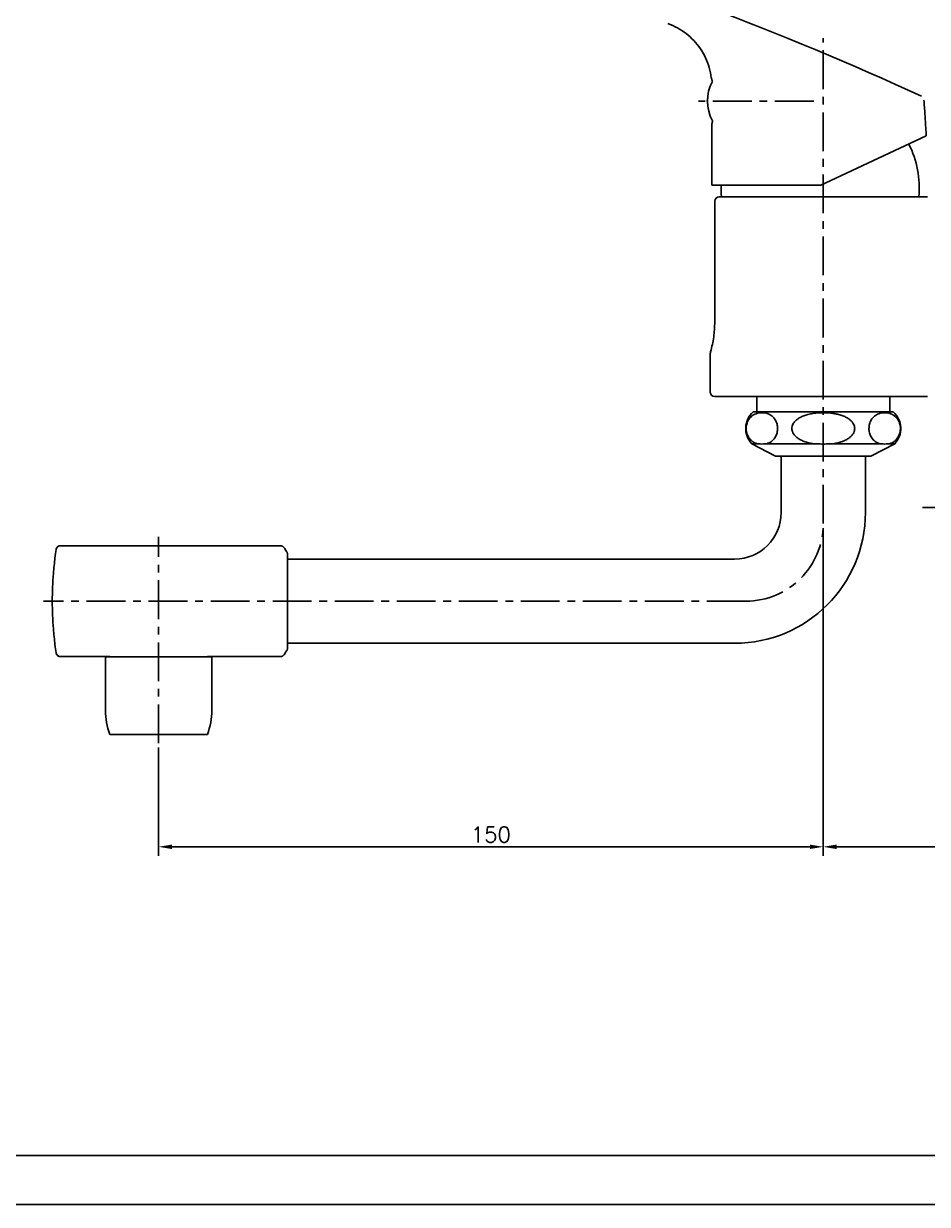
# Model space of a CAD drawing. Extents: x 1183 to 1777, y -1245 to -825.
# Drawn here: x 1466.6 to 1670.5, y -1245 to -978.7 of the extents above; entities that cross this region are included whole.
import ezdxf

# ---------------------------------------------------------------- set-up
doc = ezdxf.new("R2010")
doc.units = 0
doc.header["$LTSCALE"] = 7
doc.header["$MEASUREMENT"] = 0
doc.linetypes.add('CENTER', pattern=[2, 1.25, -0.25, 0.25, -0.25])
doc.layers.get('0').update_dxf_attribs({"color": 2, "linetype": 'CONTINUOUS'})
for name, color, linetype in [('CL', 1, 'CENTER'), ('DIM', 2, 'CONTINUOUS'), ('DWG', 7, 'CONTINUOUS')]:
    doc.layers.add(name, color=color, linetype=linetype)
doc.styles.add('GHS', font='ROMANS', dxfattribs={"bigfont": 'GHS'})

# ---------------------------------------------------------------- blocks, each defined once
blk = doc.blocks.new('BORDER')
blk.add_line((0, 0), (1.00000000000004, 0))
blk = doc.blocks.new('양식')
at = {"color": 4}
blk.add_line((1768.000000906221, 10.99999927159865), (1219.000000906221, 10.99999927159865), dxfattribs=at)
at = {"xscale": 594, "yscale": 420, "zscale": 594}
blk.add_blockref('BORDER', (1188.000000906221, -7.28401346350438e-07), dxfattribs=at)
blk = doc.blocks.new('A$C6A3652D1')
at = {"color": 7, "linetype": 'Continuous'}
for p, q in [((6.642734572084024, 10.00000018313943), (1.246734572084037, 7.177831355739443)), ((28.14273457208402, 10.00000018313943), (6.642734572084024, 10.00000018313943)), ((28.14273457208402, 10.00000018313943), (33.53873457208402, 7.177831355739443)), ((2.453124991184026, 7.177831355739443), (1.246734572084037, 7.177831355739443)), ((15.22632833128404, 7.177831355739443), (4.619531231884025, 7.177831355739443)), ((30.16593791228404, 7.177831355739443), (19.55914081288402, 7.177831355739443)), ((33.53873457208402, 7.177831355739443), (32.33234415298404, 7.177831355739443)), ((33.19273457208403, 1.831394342843851e-07), (1.592734572084026, 1.831394342843851e-07))]:
    blk.add_line(p, q, dxfattribs=at)
for centre, start, end in [((4.892734572084024, 3.756328177339441), 136.8193690967009, 228.7001272083003), ((29.89273457208402, 3.756328177339441), 311.2998727917004, 43.18063090330033)]:
    blk.add_arc(centre, 5, start, end, dxfattribs=at)
for points in [[(2.453124991184026, 7.177831355739443), (1.881696339684026, 6.960205038039419), (1.388833827884028, 6.665635236139423), (0.9714786445840247, 6.304092740639419), (0.6287308238840268, 5.88551755333944), (0.3612977946840346, 5.423001610839435), (0.1698098461840374, 4.935491831839443), (0.05149481218403196, 4.446672733339426), (-0.002556499715964833, 3.966860613739442), (0.0006990498840337978, 3.49057658293944), (0.06167801198402856, 3.010026087539444), (0.1876277996840372, 2.521720118639422), (0.3869775661840293, 2.037187960839447), (0.6620949191840282, 1.579605300039447), (1.012126310884028, 1.167406335839445), (1.436498322384026, 0.8131346172394274), (1.936812375984033, 0.5263110223394278), (2.514445823384037, 0.3178570888394461), (3.183315906084033, 0.2009420942394229), (3.898758823684034, 0.2017743273394217), (4.562354771884031, 0.3189683737394375), (4.763903169084031, 0.3793542261394407)], [(4.619531231884025, 7.177831355739443), (3.897498851184025, 7.245667362439434), (3.175155457084031, 7.245667272139428), (2.453124991184026, 7.177831355739443)], [(4.763903169084031, 0.3793542261394407), (5.139502176684033, 0.5280086908394424), (5.638580607784036, 0.8148256737394206), (6.062125126884027, 1.168993631839442), (6.411470389684027, 1.580877215639447), (6.686087966284035, 2.038007194239441), (6.885090258984036, 2.521907538439422), (7.011038322984035, 3.010343443339423), (7.071992177384033, 3.49110881633942), (7.075192985184032, 3.967239200939446), (7.021115518384036, 4.446935623239426), (6.903134635384035, 4.934569972239444), (6.712688730484032, 5.420222510039423), (6.446369775384028, 5.881964410139432), (6.104577400684036, 6.300581924839435), (5.687480829584032, 6.66297985193944), (5.193682858084031, 6.958881960039434), (4.619531231884025, 7.177831355739443)], [(15.22632833128404, 7.177831355739443), (14.08347173338403, 6.960205209139446), (13.09774724208403, 6.665635684539438), (12.26303722968403, 6.304093561039423), (11.57754172928404, 5.885518810739427), (11.04267557688404, 5.42300332043942), (10.65969938148403, 4.935493973739426), (10.42306870208402, 4.446674820739446), (10.31496553238404, 3.966862368539438), (10.32147623698403, 3.490578191739445), (10.44343383488403, 3.010027507739437), (10.69533300698403, 2.521721545339432), (11.09403174068403, 2.037189702339447), (11.64426540998403, 1.579607241939442), (12.34432677048403, 1.167408424039422), (13.19306906398403, 0.8131366846394315), (14.19369538878404, 0.5263128090394389), (15.34896015498403, 0.3178584051394466), (16.68669722648403, 0.2009426581394393), (18.11759024328403, 0.2017740698394448), (19.44478184388403, 0.3189675609394271), (19.84807382578403, 0.3793452608394432)], [(19.55914081288402, 7.177831355739443), (18.11507605128403, 7.245667362439434), (16.67038926328404, 7.245667272139428), (15.22632833128404, 7.177831355739443)], [(19.84807382578403, 0.3793452608394432), (20.59907736808402, 0.5280074512394322), (21.59723469878404, 0.8148239739394398), (22.44432439598403, 1.168991537439439), (23.14301569088403, 1.580874809739441), (23.69225170318403, 2.038004613039419), (24.09025716778403, 2.521904963139434), (24.34215408958403, 3.01034105273942), (24.46406242208403, 3.491106672839436), (24.47046454428403, 3.967237046739427), (24.36231010608402, 4.446933560439419), (24.12634865248403, 4.934568320339423), (23.74545705528404, 5.420221207839433), (23.21281919668402, 5.881963466239426), (22.52923436648403, 6.300581295939423), (21.69504098638403, 6.662979496439419), (20.70744464098404, 6.958881819939421), (19.55914081288402, 7.177831355739443)], [(30.16593791228404, 7.177831355739443), (29.59450995278404, 6.960205373939431), (29.10164796388403, 6.665636116639433), (28.68429312848403, 6.304094351839439), (28.34154544638403, 5.885520023139435), (28.07411232498403, 5.423004968839422), (27.88262408338403, 4.935496038839432), (27.76430844928403, 4.446676835339446), (27.71025660118403, 3.966864065739429), (27.71351176238403, 3.490579752739421), (27.77449040148403, 3.010028893639429), (27.90043979058403, 2.521722937839428), (28.09978877148403, 2.037191393939423), (28.37490510438403, 1.579609125839426), (28.72493509308403, 1.167410451239419), (29.14930539598403, 0.8131386947394219), (29.64961768618403, 0.5263145487394354), (30.22724902878403, 0.3178596880394196), (30.89611606608403, 0.2009432068394403), (31.61156617158403, 0.2017738283394408), (32.27516183888403, 0.3189668004394264), (32.47671040358404, 0.3793523426394358)], [(32.33234415298404, 7.177831355739443), (31.61031177228404, 7.245667362439434), (30.88796837818403, 7.245667272139428), (30.16593791228404, 7.177831355739443)], [(32.47671040358404, 0.3793523426394358), (32.85230991388403, 0.5280062815394331), (33.35138878958404, 0.8148223624394291), (33.77493394108403, 1.168989542439419), (34.12427994928403, 1.580872510139443), (34.39889836258403, 2.038002139239438), (34.59790151438403, 2.521902489339425), (34.72385035558403, 3.010338751539422), (34.78480482168403, 3.491104603939419), (34.78800612758403, 3.967234961539447), (34.73392914838404, 4.446931563239445), (34.61594857208404, 4.934566722939422), (34.42550287518404, 5.42021995093944), (34.15918397038403, 5.881962555839436), (33.81739151648404, 6.300580689239439), (33.40029471168403, 6.662979153339421), (32.90649634488403, 6.95888168483944), (32.33234415298404, 7.177831355739443)]]:
    blk.add_spline(points, degree=3, dxfattribs=at)

msp = doc.modelspace()

# ---------------------------------------------------------------- linework, layer by layer
for p, q in [((1647.042954012657, -1092.44694706084), (1647.042954012657, -1166.348027385721)), ((1647.042954012657, -1092.44694706084), (1647.042954012657, -1166.348027385721)), ((1647.042954012657, -1093.44694706084), (1647.042954012657, -1166.348027385721)), ((1497.043430498743, -1141.980315082716), (1497.043430498743, -1166.348027385721)), ((1500.043430498743, -1164.348027385721), (1644.042954012657, -1164.348027385721)), ((1650.042954012657, -1164.348027385721), (1714.499951717267, -1164.348027385721))]:
    msp.add_line(p, q)
for points in [[(1500.043430498743, -1163.848027385721), (1500.043430498743, -1164.848027385721), (1497.043430498743, -1164.348027385721)], [(1644.042954012657, -1163.848027385721), (1644.042954012657, -1164.848027385721), (1647.042954012657, -1164.348027385721)], [(1650.042954012657, -1163.848027385721), (1650.042954012657, -1164.848027385721), (1647.042954012657, -1164.348027385721)]]:
    msp.add_solid(points)
at = {"layer": 'CL'}
for p, q in [((1647.042954012657, -1091.44694706084), (1647.042954012657, -981.9848018341756)), ((1644.893553177018, -996.147031432288), (1618.893553177018, -996.147031432288)), ((1669.459892264103, -1087.779863031754), (1740.415198430457, -1087.779863031754)), ((1497.043430498743, -1140.980315082716), (1497.043430498743, -1094.447109627721)), ((1629.542954012657, -1108.94694706084), (1471.042668664176, -1108.946947060839))]:
    msp.add_line(p, q, dxfattribs=at)
msp.add_arc((1629.542954012657, -1091.44694706084), 17.5, 270, 0, dxfattribs=at)
at = {"layer": 'DWG'}
for p, q in [((1670.046211912139, -1000.14036964167), (1670.046211917043, -1000.140369636766)), ((1621.893390760377, -1015.146971334387), (1621.893390760377, -1001.396971334387)), ((1670.293223886978, -1004.002296162187), (1646.343390853378, -1015.170286717788)), ((1646.343390853379, -1015.146971334387), (1621.893390760377, -1015.146971334387)), ((1669.342954038628, -1017.7470315658), (1623.542954038931, -1017.7470315658)), ((1646.442954038831, -1017.7470315658), (1623.542954038931, -1017.7470315658)), ((1669.342954038632, -1017.7470315658), (1646.442954038831, -1017.7470315658)), ((1669.29295401271, -1017.746947060939), (1667.542954012657, -1017.746947060939)), ((1637.542954012657, -1076.246947152287), (1637.542954012657, -1088.946947060839)), ((1656.542954012658, -1076.246947060839), (1656.542954012657, -1088.946947060839)), ((1474.874968572882, -1096.447280183779), (1474.899551112298, -1096.446947719209)), ((1524.51794079769, -1096.447110890177), (1474.899551216391, -1096.447108610208)), ((1526.107029573448, -1098.317629623178), (1526.107029573448, -1119.597370903402)), ((1526.107029573448, -1099.446947060839), (1627.042954012657, -1099.446947060839)), ((1627.042954012657, -1118.446947060839), (1526.107029573448, -1118.446947060839)), ((1473.910530826089, -1120.595077116663), (1473.910566225788, -1120.595093373064)), ((1474.899533080646, -1121.446944258608), (1474.877448679459, -1121.446671615093)), ((1486.042956635953, -1121.446787068049), (1474.899533187453, -1121.446786556008)), ((1524.517743848753, -1121.446788835968), (1508.042948762553, -1121.44678807895)), ((1524.526320274748, -1121.446906009962), (1524.517743849246, -1121.446947040568))]:
    msp.add_line(p, q, dxfattribs=at)
at = {"layer": 'DWG', "color": 7, "linetype": 'Continuous'}
for p, q in [((1622.542954012657, -1018.746947060939), (1622.542954012657, -1045.955209657939)), ((1667.642954000557, -1017.746947060939), (1670.541106439657, -1017.746947060939)), ((1621.542954013757, -1061.746947060839), (1621.542954013757, -1053.235109010639)), ((1670.542954002458, -1062.746947060839), (1622.543089589557, -1062.746947060839)), ((1632.042954012657, -1062.746947060839), (1632.042954012657, -1066.546947060839)), ((1632.044195711658, -1062.74694706084), (1632.044195711658, -1066.24694706084)), ((1662.042954012657, -1062.746947060839), (1662.042954012657, -1066.546947060839)), ((1662.044195711658, -1062.74694706084), (1662.044195711658, -1066.24694706084)), ((1485.043430498743, -1121.480315082685), (1485.043430498743, -1133.595150275585)), ((1485.043430498743, -1121.480315082685), (1509.043430498743, -1121.480315082685)), ((1509.043430498743, -1121.480315082685), (1509.043430498743, -1133.595150275585)), ((1486.043430498742, -1138.980315082716), (1508.043430498745, -1138.980315082716))]:
    msp.add_line(p, q, dxfattribs=at)
at = {"layer": 'DWG'}
for centre, radius, start, end in [((1375.455055989678, -1630.465916715787), 699.9984158266, 65.19060768332886, 73.76227518620432), ((1629.893390853378, -996.1469713343874), 9, 150.7909600754928, 209.4550458065208), ((1646.343390853379, -1015.863042762987), 22.377346032, 355.1704487843654, 26.60778172519704), ((1646.343390853379, -1015.863042762987), 22.377346032, 178.1662313360539, 184.8295512156347), ((1627.042954012657, -1088.946947060839), 29.5, 270, 0), ((1627.042954012657, -1088.946947060839), 10.5, 270, 0)]:
    msp.add_arc(centre, radius, start, end, dxfattribs=at)
at = {"layer": 'DWG', "color": 7, "linetype": 'Continuous'}
for centre, radius, start, end in [((1623.543114421057, -1018.747029637939), 0.999998085, 90.00918923658571, 179.9987120399977), ((1622.542954013757, -1061.746947060839), 1, 179.999999999987, 269.9999455130976), ((1500.043430498743, -1133.595150275585), 15, 180, 201.0394697813014), ((1494.043430498743, -1133.595150275585), 15, 338.9605302186864, 0)]:
    msp.add_arc(centre, radius, start, end, dxfattribs=at)
at = {"layer": 'DWG'}
for points in [[(1621.774001582276, -990.8969713318872), (1621.296230302278, -988.5939601780872), (1620.464169828878, -986.3938646207869), (1619.298265251577, -984.3509302926875), (1617.827200431277, -982.5154596806867), (1616.087213627177, -980.9326471389875), (1614.121053203578, -979.6413581203867), (1611.979611827277, -978.6742634164873)], [(1622.038245553578, -991.7567745850872), (1621.971007214479, -991.5038093875871), (1621.869234041778, -991.1707035996867), (1621.798886242779, -990.965539575587), (1621.774001572378, -990.8969713343874)], [(1620.913789351178, -996.7494432108867), (1620.908160288278, -996.7092285999868), (1620.894380740878, -996.5874428789873), (1620.885188884577, -996.4738742764873), (1620.879239796877, -996.3661211543874), (1620.875717675679, -996.257822563987), (1620.874521745078, -996.1468999113874), (1620.875722902878, -996.0358788801866), (1620.879242133977, -995.9277679246868), (1620.885177609178, -995.8202362335867), (1620.894387347978, -995.706430548187), (1620.908221306678, -995.5842535563868), (1620.913780860477, -995.5445570884874)], [(1669.752825812977, -995.9071222149867), (1669.799393389178, -996.5575130976874), (1669.886615620979, -997.796236878087), (1670.055055750278, -1000.274000283587), (1670.29322386478, -1004.002296163587)], [(1621.893390760377, -1001.396971334387), (1621.914379403579, -1001.298157261687), (1621.974392920978, -1001.004994218987), (1622.057026627177, -1000.570965979587)]]:
    msp.add_spline(points, degree=3, dxfattribs=at)
at = {"layer": 'DWG', "color": 7, "linetype": 'Continuous'}
for points, knots in [([(1621.617078304557, -1052.695872909439), (1621.759746860104, -1052.145171233737), (1622.045088928457, -1051.04374874727), (1622.326924268953, -1049.359423609494), (1622.509659438798, -1047.661535048542), (1622.531856806636, -1046.523934759213), (1622.542954022957, -1045.955209827939)], [0, 0, 0, 0, 1.705896548185429, 3.411852370636586, 5.118054078813286, 6.823804618860289, 6.823804618860289, 6.823804618860289, 6.823804618860289]), ([(1621.543003865557, -1053.235108977739), (1621.546132044242, -1053.143989479478), (1621.552389717187, -1052.961712162066), (1621.595509624077, -1052.784497745147), (1621.617074110157, -1052.695871908439)], [0, 0, 0, 0, 0.2727280408876805, 0.5455707793072951, 0.5455707793072951, 0.5455707793072951, 0.5455707793072951])]:
    msp.add_open_spline(points, degree=3, knots=knots, dxfattribs=at)
at = {"layer": 'DWG'}
for points, knots in [([(1473.910580916453, -1097.298850786065), (1473.920915618849, -1097.246812351383), (1473.949217091595, -1097.104305650716), (1474.055708370142, -1096.887778660978), (1474.240319150754, -1096.677566896466), (1474.476515863756, -1096.527189608285), (1474.697206232644, -1096.458544741312), (1474.832152305092, -1096.449997159988), (1474.874968670782, -1096.447285140579)], [0, 0, 0, 0, 0.1588739898719444, 0.4350747338318512, 0.7117352642699348, 0.9885482902452354, 1.265194554434084, 1.393763156581943, 1.393763156581943, 1.393763156581943, 1.393763156581943]), ([(1473.910584787955, -1097.298798111265), (1473.924555090477, -1097.232432067385), (1473.952519218741, -1097.099588232369), (1474.044387015646, -1096.916215892), (1474.168619907175, -1096.754276586621), (1474.32373877296, -1096.620825012635), (1474.502244723893, -1096.522208011811), (1474.689027852236, -1096.461502660567), (1474.81574159597, -1096.451790872914), (1474.874967865784, -1096.447251562979)], [0, 0, 0, 0, 0.2027656182944562, 0.4058726536722483, 0.6088954119041555, 0.8118788397910233, 1.014900290690422, 1.217437285206107, 1.395181538885789, 1.395181538885789, 1.395181538885789, 1.395181538885789]), ([(1524.517940798198, -1096.446948145877), (1524.563851855543, -1096.448776756765), (1524.655692186321, -1096.452434704078), (1524.790868072746, -1096.481842792218), (1524.920888984127, -1096.528215077233), (1525.043387534108, -1096.592343985908), (1525.155658449713, -1096.67283773953), (1525.256972096704, -1096.767321049289), (1525.312366460088, -1096.84086584171), (1525.340065375307, -1096.877640539454)], [0, 0, 0, 0, 0.1376255172088418, 0.2753056399664121, 0.4130187307923957, 0.5507717759169715, 0.6885870065948967, 0.8264691818494216, 0.964368617892094, 0.964368617892094, 0.964368617892094, 0.964368617892094]), ([(1525.340069791707, -1096.877637305954), (1525.439080381031, -1097.020587397244), (1525.635141120256, -1097.303657125061), (1525.831483398742, -1097.586531644168), (1525.9286729107, -1097.7265546523)], [0, 0, 0, 0, 0.5216707685067127, 1.033012299042777, 1.033012299042777, 1.033012299042777, 1.033012299042777]), ([(1473.656374537108, -1118.749182815385), (1473.524614300642, -1117.57304592798), (1473.159908450342, -1114.317556904163), (1472.96826625748, -1108.947393254743), (1473.159820943406, -1103.578641839763), (1473.524164713006, -1100.324987273695), (1473.655712262581, -1099.150244294554)], [0, 0, 0, 0, 3.549862942649451, 9.825845927972832, 16.10046804074439, 19.64610621030294, 19.64610621030294, 19.64610621030294, 19.64610621030294]), ([(1525.928639345998, -1097.726577961599), (1525.966307557666, -1097.788863577622), (1526.041643287961, -1097.913433663706), (1526.097692622013, -1098.11716449093), (1526.108260838176, -1098.253784219729), (1526.107029573447, -1098.317629623214)], [0, 0, 0, 0, 0.2175074959351618, 0.4350109900604694, 0.6263835300808529, 0.6263835300808529, 0.6263835300808529, 0.6263835300808529]), ([(1474.839517804131, -1121.44511081115), (1474.808570622359, -1121.44236726674), (1474.685713593331, -1121.431475686442), (1474.476440122032, -1121.366795948352), (1474.240221283568, -1121.216232074846), (1474.055620190989, -1121.006021020488), (1473.949173019365, -1120.789504062118), (1473.920884219342, -1120.647041587866), (1473.910558524491, -1120.595041360364)], [0, 0, 0, 0, 0.09316621898997007, 0.3698600071409593, 0.6467233441706555, 0.9234123312349936, 1.199595612448984, 1.358353480742756, 1.358353480742756, 1.358353480742756, 1.358353480742756]), ([(1474.831618902052, -1121.444627955187), (1474.787020291432, -1121.439799601468), (1474.675254990139, -1121.427699618964), (1474.502436978718, -1121.371828520479), (1474.323963896822, -1121.273216243429), (1474.168802800464, -1121.139836418325), (1474.044478491705, -1120.977865274787), (1473.952530760059, -1120.794412877845), (1473.92454664804, -1120.661496765539), (1473.910567615988, -1120.595100569264)], [0, 0, 0, 0, 0.1343967909066973, 0.3368019231887929, 0.5397309774352108, 0.74271563466297, 0.9458316501919042, 1.14906793951666, 1.351926231604818, 1.351926231604818, 1.351926231604818, 1.351926231604818]), ([(1525.340063344049, -1121.015980843354), (1525.312378371138, -1121.05276245254), (1525.257014002617, -1121.126318261037), (1525.155739823197, -1121.220830754344), (1525.043489565195, -1121.301371062509), (1524.920970306286, -1121.365560875609), (1524.790879348195, -1121.412005272169), (1524.658408819739, -1121.440816942944), (1524.569391499286, -1121.44492329218), (1524.526320310447, -1121.446910156562)], [0, 0, 0, 0, 0.1378908499303697, 0.2757539209254766, 0.4135710560190168, 0.5513709600527825, 0.6891776436404602, 0.826973924198829, 0.9561480116048393, 0.9561480116048393, 0.9561480116048393, 0.9561480116048393]), ([(1525.928252075747, -1120.167266673881), (1525.831151831864, -1120.307201764227), (1525.635000265536, -1120.58988372318), (1525.439177054714, -1120.872793244976), (1525.340291543064, -1121.015655026764)], [0, 0, 0, 0, 0.5109721455669598, 1.032211482636903, 1.032211482636903, 1.032211482636903, 1.032211482636903]), ([(1526.032926632723, -1119.974102202191), (1526.032647506428, -1119.974786275818), (1526.014374685469, -1120.019568709831), (1525.99130455322, -1120.062184266993), (1525.968586828547, -1120.104148850634)], [0, 0, 0, 0, 0.002216441946622445, 0.1450979269926904, 0.1450979269926904, 0.1450979269926904, 0.1450979269926904]), ([(1526.107029573423, -1119.597370903402), (1526.107329681465, -1119.654401575626), (1526.096998099981, -1119.783495250889), (1526.055880589722, -1119.905816209202), (1526.032926632723, -1119.974102202191)], [1.568046958417613, 1.568046958417613, 1.568046958417613, 1.568046958417613, 1.73840471141316, 1.953692132377276, 1.953692132377276, 1.953692132377276, 1.953692132377276])]:
    msp.add_open_spline(points, degree=3, knots=knots, dxfattribs=at)
for points in [[(1473.655712262581, -1099.150244294554), (1473.740669303472, -1098.533097865958), (1473.825626344364, -1097.915951437361), (1473.910583385255, -1097.298805008765)], [(1473.910566225788, -1120.595093373064), (1473.825835662895, -1119.979789853838), (1473.741105100002, -1119.364486334611), (1473.656374537108, -1118.749182815385)], [(1525.968586828547, -1120.104148850634), (1525.955128265381, -1120.125178650616), (1525.941669702215, -1120.146208450598), (1525.928211139049, -1120.167238250579)], [(1474.877448071457, -1121.446699004093), (1474.862171681656, -1121.446008654458), (1474.846895291854, -1121.445318304822), (1474.831618902052, -1121.444627955187)], [(1474.877448797359, -1121.446665135093), (1474.864805132949, -1121.446147027112), (1474.85216146854, -1121.445628919131), (1474.839517804131, -1121.44511081115)]]:
    msp.add_open_spline(points, degree=3, dxfattribs=at)

# ---------------------------------------------------------------- block references
at = {"layer": 'DIM'}
msp.add_blockref('양식', (-4.999996423828634, -1244.999999271697), dxfattribs=at)
at = {"layer": 'DWG', "xscale": -1, "rotation": 180}
msp.add_blockref('A$C6A3652D1', (1629.651461168081, -1066.246946969147), dxfattribs=at)

# ---------------------------------------------------------------- texts
at = {"insert": (1572.0431922557, -1161.598027385721), "char_height": 3.5, "attachment_point": 5, "style": 'GHS'}
msp.add_mtext('\\A1;150', dxfattribs=at)

doc.saveas('drawing.dxf')
